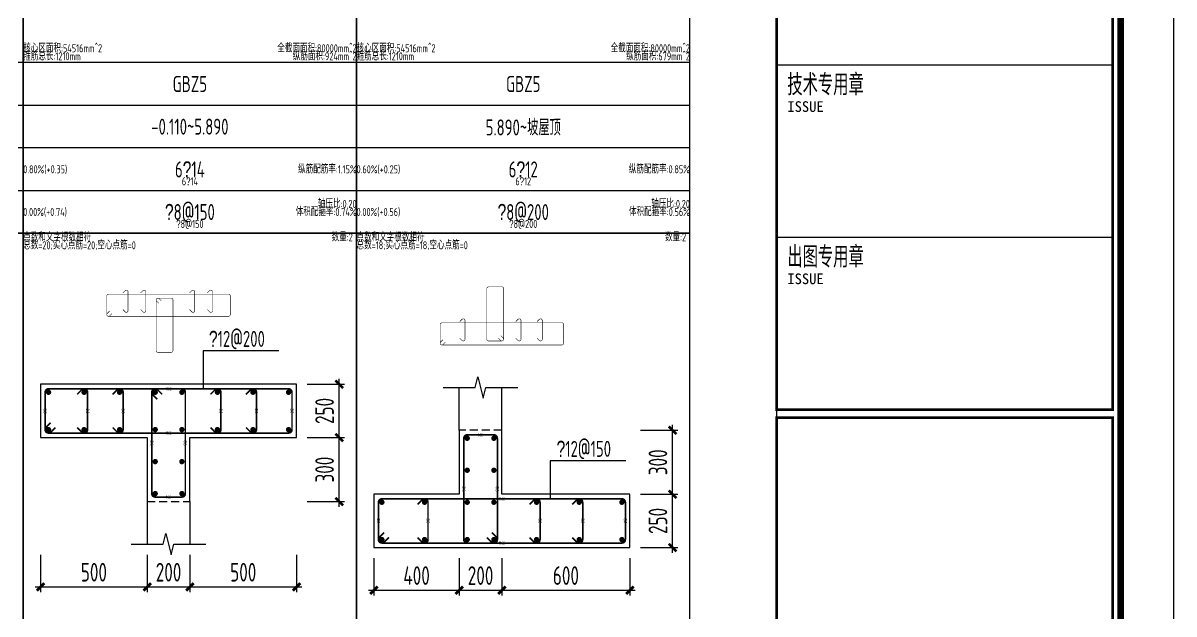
# Model space of a CAD drawing. Extents: x 154268 to 5133249, y -1832900 to 601179.
# Drawn here: x 590924 to 612504, y 559051 to 570135 of the extents above; entities that cross this region are included whole.
import ezdxf
from ezdxf.enums import TextEntityAlignment as Align

# ---------------------------------------------------------------- set-up
doc = ezdxf.new("R2010")
doc.units = 0
doc.header["$LTSCALE"] = 1000
doc.linetypes.add('DASHED', pattern=[0.75, 0.5, -0.25])
for name, color, linetype, plot in [('_TSZ_PLOT_MARK', 1, 'Continuous', False), ('墙柱归并数量', 8, 'Continuous', False), ('墙柱箍筋长度', 3, 'Continuous', False), ('墙柱配筋校核数据', 34, 'Continuous', False)]:
    doc.layers.add(name, color=color, linetype=linetype, plot=plot)
for name, color, linetype in [('A-ANNO-TITLE', 3, 'Continuous'), ('TAB', 7, 'Continuous'), ('TAB_TEXT', 7, 'Continuous'), ('THIN', 7, 'Continuous'), ('WALL_DE', 7, 'Continuous'), ('WCOL_DE', 7, 'Continuous'), ('WCOL_DE_DIM', 3, 'Continuous'), ('WCOL_DE_REIND', 1, 'Continuous'), ('WCOL_DE_REINL', 1, 'Continuous'), ('墙单独标注', 1, 'Continuous')]:
    doc.layers.add(name, color=color, linetype=linetype)
doc.styles.add('-宋体', font='', dxfattribs={"width": 0.8})
doc.styles.add('TSSD_Dimension', font='tssdeng.shx', dxfattribs={"width": 0.7, "bigfont": 'Hztxt.shx'})
doc.styles.add('TSSD_Label', font='tssdeng.shx', dxfattribs={"width": 0.7, "bigfont": 'hztxt.shx'})
doc.styles.get('-宋体').set_extended_font_data('SimSun')
doc.dimstyles.new('TSSD_25_100_WCOLU_DIM', dxfattribs={"dimtxt": 350, "dimasz": 100, "dimexe": 100, "dimexo": 200, "dimgap": 100, "dimtad": 1, "dimdec": 0, "dimlfac": 0.25, "dimzin": 0, "dimdsep": 46, "dimtxsty": 'TSSD_Dimension', "dimblk": 'ARCHTICK', "dimcen": 0, "dimdle": 100, "dimclrt": 7, "dimadec": 0, "dimazin": 0, "dimtfac": 1, "dimtdec": 0, "dimtix": 1, "dimtmove": 2, "dimatfit": 3, "dimfxl": 1, "dimtolj": 1, "dimtzin": 0, "dimarcsym": 0})

# ---------------------------------------------------------------- blocks, each defined once
blk = doc.blocks.new('_ArchTick')
at = {"color": 0, "linetype": 'ByBlock', "const_width": 0.5}
blk.add_lwpolyline([(-0.71, -0.71), (0.71, 0.71)], dxfattribs=at)
blk = doc.blocks.new('*D3263')
at = {"layer": 'Defpoints', "color": 0, "transparency": 16777216}
for p in [(602303, 561296), (603103, 561296), (602303, 560296)]:
    blk.add_point(p, dxfattribs=at)
at = {"layer": 'WCOL_DE_DIM', "color": 0, "lineweight": -2, "transparency": 16777216}
for p, q in [((602503, 561296), (603203, 561296)), ((603103, 560196), (603103, 561396)), ((602503, 560296), (603203, 560296))]:
    blk.add_line(p, q, dxfattribs=at)
at = {"layer": 'WCOL_DE_DIM', "color": 0, "lineweight": -2, "transparency": 16777216, "xscale": 100, "yscale": 100, "zscale": 100}
for p, rotation in [((603103, 561296), 90), ((603103, 560296), 270)]:
    blk.add_blockref('_ArchTick', p, dxfattribs=dict(at, rotation=rotation))
at = {"layer": 'WCOL_DE_DIM', "color": 7, "transparency": 16777216, "insert": (602828, 560796), "char_height": 350, "attachment_point": 5, "rotation": 90, "style": 'TSSD_Dimension'}
blk.add_mtext('\\A1;250', dxfattribs=at)
blk = doc.blocks.new('*D3264')
at = {"layer": 'Defpoints', "color": 0, "transparency": 16777216}
for p in [(602303, 562496), (603103, 562496), (602303, 561296)]:
    blk.add_point(p, dxfattribs=at)
at = {"layer": 'WCOL_DE_DIM', "color": 0, "lineweight": -2, "transparency": 16777216}
for p, q in [((603103, 561196), (603103, 562596)), ((602503, 562496), (603203, 562496)), ((602503, 561296), (603203, 561296))]:
    blk.add_line(p, q, dxfattribs=at)
at = {"layer": 'WCOL_DE_DIM', "color": 0, "lineweight": -2, "transparency": 16777216, "xscale": 100, "yscale": 100, "zscale": 100}
for p, rotation in [((603103, 562496), 90), ((603103, 561296), 270)]:
    blk.add_blockref('_ArchTick', p, dxfattribs=dict(at, rotation=rotation))
at = {"layer": 'WCOL_DE_DIM', "color": 7, "transparency": 16777216, "insert": (602828, 561896), "char_height": 350, "attachment_point": 5, "rotation": 90, "style": 'TSSD_Dimension'}
blk.add_mtext('\\A1;300', dxfattribs=at)
blk = doc.blocks.new('*D3265')
at = {"layer": 'Defpoints', "color": 0, "transparency": 16777216}
for p in [(597503, 560296), (599103, 560296), (599103, 559496)]:
    blk.add_point(p, dxfattribs=at)
at = {"layer": 'WCOL_DE_DIM', "color": 0, "lineweight": -2, "transparency": 16777216}
for p, q in [((597503, 560096), (597503, 559396)), ((599103, 560096), (599103, 559396)), ((597403, 559496), (599203, 559496))]:
    blk.add_line(p, q, dxfattribs=at)
at = {"layer": 'WCOL_DE_DIM', "color": 0, "lineweight": -2, "transparency": 16777216, "xscale": 100, "yscale": 100, "zscale": 100, "rotation": 180}
blk.add_blockref('_ArchTick', (597503, 559496), dxfattribs=at)
at = {"layer": 'WCOL_DE_DIM', "color": 0, "lineweight": -2, "transparency": 16777216, "xscale": 100, "yscale": 100, "zscale": 100}
blk.add_blockref('_ArchTick', (599103, 559496), dxfattribs=at)
at = {"layer": 'WCOL_DE_DIM', "color": 7, "transparency": 16777216, "insert": (598303, 559771), "char_height": 350, "attachment_point": 5, "style": 'TSSD_Dimension'}
blk.add_mtext('\\A1;400', dxfattribs=at)
blk = doc.blocks.new('*D3266')
at = {"layer": 'Defpoints', "color": 0, "transparency": 16777216}
for p in [(599103, 560296), (599903, 560296), (599903, 559496)]:
    blk.add_point(p, dxfattribs=at)
at = {"layer": 'WCOL_DE_DIM', "color": 0, "lineweight": -2, "transparency": 16777216}
for p, q in [((599103, 560096), (599103, 559396)), ((599903, 560096), (599903, 559396)), ((599003, 559496), (600003, 559496))]:
    blk.add_line(p, q, dxfattribs=at)
at = {"layer": 'WCOL_DE_DIM', "color": 0, "lineweight": -2, "transparency": 16777216, "xscale": 100, "yscale": 100, "zscale": 100, "rotation": 180}
blk.add_blockref('_ArchTick', (599103, 559496), dxfattribs=at)
at = {"layer": 'WCOL_DE_DIM', "color": 0, "lineweight": -2, "transparency": 16777216, "xscale": 100, "yscale": 100, "zscale": 100}
blk.add_blockref('_ArchTick', (599903, 559496), dxfattribs=at)
at = {"layer": 'WCOL_DE_DIM', "color": 7, "transparency": 16777216, "insert": (599503, 559771), "char_height": 350, "attachment_point": 5, "style": 'TSSD_Dimension'}
blk.add_mtext('\\A1;200', dxfattribs=at)
blk = doc.blocks.new('*D3267')
at = {"layer": 'Defpoints', "color": 0, "transparency": 16777216}
for p in [(599903, 560296), (602303, 560296), (602303, 559496)]:
    blk.add_point(p, dxfattribs=at)
at = {"layer": 'WCOL_DE_DIM', "color": 0, "lineweight": -2, "transparency": 16777216}
for p, q in [((599903, 560096), (599903, 559396)), ((602303, 560096), (602303, 559396)), ((599803, 559496), (602403, 559496))]:
    blk.add_line(p, q, dxfattribs=at)
at = {"layer": 'WCOL_DE_DIM', "color": 0, "lineweight": -2, "transparency": 16777216, "xscale": 100, "yscale": 100, "zscale": 100, "rotation": 180}
blk.add_blockref('_ArchTick', (599903, 559496), dxfattribs=at)
at = {"layer": 'WCOL_DE_DIM', "color": 0, "lineweight": -2, "transparency": 16777216, "xscale": 100, "yscale": 100, "zscale": 100}
blk.add_blockref('_ArchTick', (602303, 559496), dxfattribs=at)
at = {"layer": 'WCOL_DE_DIM', "color": 7, "transparency": 16777216, "insert": (601103, 559771), "char_height": 350, "attachment_point": 5, "style": 'TSSD_Dimension'}
blk.add_mtext('\\A1;600', dxfattribs=at)
blk = doc.blocks.new('*D3511')
at = {"layer": 'Defpoints', "color": 0, "transparency": 16777216}
for p in [(596053, 562359), (596853, 562359), (596053, 561159)]:
    blk.add_point(p, dxfattribs=at)
at = {"layer": 'WCOL_DE_DIM', "color": 0, "lineweight": -2, "transparency": 16777216}
for p, q in [((596853, 561059), (596853, 562459)), ((596253, 562359), (596953, 562359)), ((596253, 561159), (596953, 561159))]:
    blk.add_line(p, q, dxfattribs=at)
at = {"layer": 'WCOL_DE_DIM', "color": 0, "lineweight": -2, "transparency": 16777216, "xscale": 100, "yscale": 100, "zscale": 100}
for p, rotation in [((596853, 562359), 90), ((596853, 561159), 270)]:
    blk.add_blockref('_ArchTick', p, dxfattribs=dict(at, rotation=rotation))
at = {"layer": 'WCOL_DE_DIM', "color": 7, "transparency": 16777216, "insert": (596578, 561759), "char_height": 350, "attachment_point": 5, "rotation": 90, "style": 'TSSD_Dimension'}
blk.add_mtext('\\A1;300', dxfattribs=at)
blk = doc.blocks.new('*D3512')
at = {"layer": 'Defpoints', "color": 0, "transparency": 16777216}
for p in [(596053, 563359), (596853, 563359), (596053, 562359)]:
    blk.add_point(p, dxfattribs=at)
at = {"layer": 'WCOL_DE_DIM', "color": 0, "lineweight": -2, "transparency": 16777216}
for p, q in [((596853, 562259), (596853, 563459)), ((596253, 563359), (596953, 563359)), ((596253, 562359), (596953, 562359))]:
    blk.add_line(p, q, dxfattribs=at)
at = {"layer": 'WCOL_DE_DIM', "color": 0, "lineweight": -2, "transparency": 16777216, "xscale": 100, "yscale": 100, "zscale": 100}
for p, rotation in [((596853, 563359), 90), ((596853, 562359), 270)]:
    blk.add_blockref('_ArchTick', p, dxfattribs=dict(at, rotation=rotation))
at = {"layer": 'WCOL_DE_DIM', "color": 7, "transparency": 16777216, "insert": (596578, 562859), "char_height": 350, "attachment_point": 5, "rotation": 90, "style": 'TSSD_Dimension'}
blk.add_mtext('\\A1;250', dxfattribs=at)
blk = doc.blocks.new('*D3513')
at = {"layer": 'Defpoints', "color": 0, "transparency": 16777216}
for p in [(591253, 560359), (593253, 560359), (593253, 559559)]:
    blk.add_point(p, dxfattribs=at)
at = {"layer": 'WCOL_DE_DIM', "color": 0, "lineweight": -2, "transparency": 16777216}
for p, q in [((591253, 560159), (591253, 559459)), ((593253, 560159), (593253, 559459)), ((591153, 559559), (593353, 559559))]:
    blk.add_line(p, q, dxfattribs=at)
at = {"layer": 'WCOL_DE_DIM', "color": 0, "lineweight": -2, "transparency": 16777216, "xscale": 100, "yscale": 100, "zscale": 100, "rotation": 180}
blk.add_blockref('_ArchTick', (591253, 559559), dxfattribs=at)
at = {"layer": 'WCOL_DE_DIM', "color": 0, "lineweight": -2, "transparency": 16777216, "xscale": 100, "yscale": 100, "zscale": 100}
blk.add_blockref('_ArchTick', (593253, 559559), dxfattribs=at)
at = {"layer": 'WCOL_DE_DIM', "color": 7, "transparency": 16777216, "insert": (592253, 559834), "char_height": 350, "attachment_point": 5, "style": 'TSSD_Dimension'}
blk.add_mtext('\\A1;500', dxfattribs=at)
blk = doc.blocks.new('*D3514')
at = {"layer": 'Defpoints', "color": 0, "transparency": 16777216}
for p in [(593253, 560359), (594053, 560359), (594053, 559559)]:
    blk.add_point(p, dxfattribs=at)
at = {"layer": 'WCOL_DE_DIM', "color": 0, "lineweight": -2, "transparency": 16777216}
for p, q in [((593253, 560159), (593253, 559459)), ((594053, 560159), (594053, 559459)), ((593153, 559559), (594153, 559559))]:
    blk.add_line(p, q, dxfattribs=at)
at = {"layer": 'WCOL_DE_DIM', "color": 0, "lineweight": -2, "transparency": 16777216, "xscale": 100, "yscale": 100, "zscale": 100, "rotation": 180}
blk.add_blockref('_ArchTick', (593253, 559559), dxfattribs=at)
at = {"layer": 'WCOL_DE_DIM', "color": 0, "lineweight": -2, "transparency": 16777216, "xscale": 100, "yscale": 100, "zscale": 100}
blk.add_blockref('_ArchTick', (594053, 559559), dxfattribs=at)
at = {"layer": 'WCOL_DE_DIM', "color": 7, "transparency": 16777216, "insert": (593653, 559834), "char_height": 350, "attachment_point": 5, "style": 'TSSD_Dimension'}
blk.add_mtext('\\A1;200', dxfattribs=at)
blk = doc.blocks.new('*D3515')
at = {"layer": 'Defpoints', "color": 0, "transparency": 16777216}
for p in [(594053, 560359), (596053, 560359), (596053, 559559)]:
    blk.add_point(p, dxfattribs=at)
at = {"layer": 'WCOL_DE_DIM', "color": 0, "lineweight": -2, "transparency": 16777216}
for p, q in [((594053, 560159), (594053, 559459)), ((596053, 560159), (596053, 559459)), ((593953, 559559), (596153, 559559))]:
    blk.add_line(p, q, dxfattribs=at)
at = {"layer": 'WCOL_DE_DIM', "color": 0, "lineweight": -2, "transparency": 16777216, "xscale": 100, "yscale": 100, "zscale": 100, "rotation": 180}
blk.add_blockref('_ArchTick', (594053, 559559), dxfattribs=at)
at = {"layer": 'WCOL_DE_DIM', "color": 0, "lineweight": -2, "transparency": 16777216, "xscale": 100, "yscale": 100, "zscale": 100}
blk.add_blockref('_ArchTick', (596053, 559559), dxfattribs=at)
at = {"layer": 'WCOL_DE_DIM', "color": 7, "transparency": 16777216, "insert": (595053, 559834), "char_height": 350, "attachment_point": 5, "style": 'TSSD_Dimension'}
blk.add_mtext('\\A1;500', dxfattribs=at)

msp = doc.modelspace()

# ---------------------------------------------------------------- linework, layer by layer
at = {"layer": '_TSZ_PLOT_MARK'}
msp.add_lwpolyline([(528403.6, 541638.3), (612503.6, 541638.3), (612503.6, 601038.3), (528403.6, 601038.3)], close=True, dxfattribs=at)
at = {"layer": 'A-ANNO-TITLE'}
for p, q in [((611353.6, 569342.9), (605053.6, 569342.9)), ((611353.6, 566112.6), (605053.6, 566112.6))]:
    msp.add_line(p, q, dxfattribs=at)
msp.add_lwpolyline([(528403.6, 541638.3), (612503.6, 541638.3), (612503.6, 601038.3), (528403.6, 601038.3)], close=True, dxfattribs=at)
for points, const_width in [([(530903.6, 542638.3), (611503.6, 542638.3), (611503.6, 600038.3), (530903.6, 600038.3)], 120), ([(605053.6, 573342.9), (605053.6, 562882.4), (611353.6, 562882.4), (611353.6, 573342.9), (611353.6, 573342.9), (605053.6, 573342.9)], 50), ([(605053.6, 562732.4), (605053.6, 558632.4), (611353.6, 558632.4), (611353.6, 562732.4)], 50)]:
    msp.add_lwpolyline(points, close=True, dxfattribs=dict(at, const_width=const_width))
at = {"layer": 'Defpoints', "linetype": 'Continuous'}
msp.add_lwpolyline([(530903.6, 600038.3), (605053.6, 600038.3), (605053.6, 542788.3), (530903.6, 542788.3)], close=True, dxfattribs=at)
at = {"layer": 'TAB'}
for points in [[(584677.7, 566191.3), (590927.7, 566191.3), (590927.7, 577191.3), (584677.7, 577191.3), (584677.7, 566191.3), (584677.7, 566991.3), (590927.7, 566991.3), (590927.7, 567791.3), (584677.7, 567791.3), (584677.7, 568591.3), (590927.7, 568591.3), (590927.7, 569391.3), (584677.7, 569391.3)], [(590927.7, 566191.3), (597177.7, 566191.3), (597177.7, 577191.3), (590927.7, 577191.3), (590927.7, 566191.3), (590927.7, 566991.3), (597177.7, 566991.3), (597177.7, 567791.3), (590927.7, 567791.3), (590927.7, 568591.3), (597177.7, 568591.3), (597177.7, 569391.3), (590927.7, 569391.3)], [(597177.7, 566191.3), (603427.7, 566191.3), (603427.7, 577191.3), (597177.7, 577191.3), (597177.7, 566191.3), (597177.7, 566991.3), (603427.7, 566991.3), (603427.7, 567791.3), (597177.7, 567791.3), (597177.7, 568591.3), (603427.7, 568591.3), (603427.7, 569391.3), (597177.7, 569391.3)], [(584677.7, 555191.3), (590927.7, 555191.3), (590927.7, 566191.3), (584677.7, 566191.3), (584677.7, 555191.3), (584677.7, 555991.3), (590927.7, 555991.3), (590927.7, 556791.3), (584677.7, 556791.3), (584677.7, 557591.3), (590927.7, 557591.3), (590927.7, 558391.3), (584677.7, 558391.3)], [(590927.7, 555191.3), (597177.7, 555191.3), (597177.7, 566191.3), (590927.7, 566191.3), (590927.7, 555191.3), (590927.7, 555991.3), (597177.7, 555991.3), (597177.7, 556791.3), (590927.7, 556791.3), (590927.7, 557591.3), (597177.7, 557591.3), (597177.7, 558391.3), (590927.7, 558391.3)], [(597177.7, 555191.3), (603427.7, 555191.3), (603427.7, 566191.3), (597177.7, 566191.3), (597177.7, 555191.3), (597177.7, 555991.3), (603427.7, 555991.3), (603427.7, 556791.3), (597177.7, 556791.3), (597177.7, 557591.3), (603427.7, 557591.3), (603427.7, 558391.3), (597177.7, 558391.3)]]:
    msp.add_lwpolyline(points, dxfattribs=at)
at = {"layer": 'THIN'}
for points in [[(598802.7, 563296.3), (599402.7, 563296.3), (599452.7, 563496.3), (599552.7, 563096.3), (599602.7, 563296.3), (600202.7, 563296.3)], [(592952.7, 560358.8), (593552.7, 560358.8), (593602.7, 560558.8), (593702.7, 560158.8), (593752.7, 560358.8), (594352.7, 560358.8)]]:
    msp.add_lwpolyline(points, dxfattribs=at)
at = {"layer": 'WALL_DE'}
for p, q in [((596052.7, 563358.8), (591252.7, 563358.8)), ((591252.7, 563358.8), (591252.7, 562358.8)), ((596052.7, 562358.8), (596052.7, 563358.8)), ((599102.7, 562496.3), (599102.7, 563296.3)), ((599902.7, 562496.3), (599902.7, 563296.3)), ((599102.7, 562496.3), (599102.7, 561296.3)), ((599902.7, 561296.3), (599902.7, 562496.3)), ((591252.7, 562358.8), (593252.7, 562358.8)), ((593252.7, 562358.8), (593252.7, 561158.8)), ((594052.7, 561158.8), (594052.7, 562358.8)), ((594052.7, 562358.8), (596052.7, 562358.8)), ((599102.7, 561296.3), (597502.7, 561296.3)), ((597502.7, 561296.3), (597502.7, 560296.3)), ((602302.7, 561296.3), (599902.7, 561296.3)), ((602302.7, 560296.3), (602302.7, 561296.3)), ((593252.7, 561158.8), (593252.7, 560358.8)), ((594052.7, 561158.8), (594052.7, 560358.8)), ((597502.7, 560296.3), (602302.7, 560296.3))]:
    msp.add_line(p, q, dxfattribs=at)
at = {"layer": 'WCOL_DE', "linetype": 'DASHED', "ltscale": 0.3}
for points in [[(591252.7, 562358.8), (593252.7, 562358.8), (593252.7, 561158.8), (594052.7, 561158.8), (594052.7, 562358.8), (596052.7, 562358.8), (596052.7, 563358.8), (591252.7, 563358.8)], [(597502.7, 560296.3), (602302.7, 560296.3), (602302.7, 561296.3), (599902.7, 561296.3), (599902.7, 562496.3), (599102.7, 562496.3), (599102.7, 561296.3), (597502.7, 561296.3)]]:
    msp.add_lwpolyline(points, close=True, dxfattribs=at)
at = {"layer": 'WCOL_DE_REIND', "const_width": 50}
for points in [[(591402.7, 563183.8, 1), (591402.7, 563233.8, 1), (591402.7, 563183.8, 1)], [(592069.4, 563183.8, 1), (592069.4, 563233.8, 1), (592069.4, 563183.8, 1)], [(592736, 563183.8, 1), (592736, 563233.8, 1), (592736, 563183.8, 1)], [(593402.7, 563183.8, 1), (593402.7, 563233.8, 1), (593402.7, 563183.8, 1)], [(593902.7, 563183.8, 1), (593902.7, 563233.8, 1), (593902.7, 563183.8, 1)], [(594569.4, 563183.8, 1), (594569.4, 563233.8, 1), (594569.4, 563183.8, 1)], [(595236, 563183.8, 1), (595236, 563233.8, 1), (595236, 563183.8, 1)], [(595902.7, 563183.8, 1), (595902.7, 563233.8, 1), (595902.7, 563183.8, 1)], [(591402.7, 562483.8, 1), (591402.7, 562533.8, 1), (591402.7, 562483.8, 1)], [(592069.4, 562483.8, 1), (592069.4, 562533.8, 1), (592069.4, 562483.8, 1)], [(592736, 562483.8, 1), (592736, 562533.8, 1), (592736, 562483.8, 1)], [(593402.7, 562483.8, 1), (593402.7, 562533.8, 1), (593402.7, 562483.8, 1)], [(593902.7, 562483.8, 1), (593902.7, 562533.8, 1), (593902.7, 562483.8, 1)], [(594569.4, 562483.8, 1), (594569.4, 562533.8, 1), (594569.4, 562483.8, 1)], [(595236, 562483.8, 1), (595236, 562533.8, 1), (595236, 562483.8, 1)], [(595902.7, 562483.8, 1), (595902.7, 562533.8, 1), (595902.7, 562483.8, 1)], [(599252.7, 562321.3, 1), (599252.7, 562371.3, 1), (599252.7, 562321.3, 1)], [(599752.7, 562321.3, 1), (599752.7, 562371.3, 1), (599752.7, 562321.3, 1)], [(593402.7, 561883.8, 1), (593402.7, 561933.8, 1), (593402.7, 561883.8, 1)], [(593902.7, 561883.8, 1), (593902.7, 561933.8, 1), (593902.7, 561883.8, 1)], [(599252.7, 561721.3, 1), (599252.7, 561771.3, 1), (599252.7, 561721.3, 1)], [(599752.7, 561721.3, 1), (599752.7, 561771.3, 1), (599752.7, 561721.3, 1)], [(593402.7, 561283.8, 1), (593402.7, 561333.8, 1), (593402.7, 561283.8, 1)], [(593902.7, 561283.8, 1), (593902.7, 561333.8, 1), (593902.7, 561283.8, 1)], [(597652.7, 561121.3, 1), (597652.7, 561171.3, 1), (597652.7, 561121.3, 1)], [(598452.7, 561121.3, 1), (598452.7, 561171.3, 1), (598452.7, 561121.3, 1)], [(599252.7, 561121.3, 1), (599252.7, 561171.3, 1), (599252.7, 561121.3, 1)], [(599752.7, 561121.3, 1), (599752.7, 561171.3, 1), (599752.7, 561121.3, 1)], [(600552.7, 561121.3, 1), (600552.7, 561171.3, 1), (600552.7, 561121.3, 1)], [(601352.7, 561121.3, 1), (601352.7, 561171.3, 1), (601352.7, 561121.3, 1)], [(602152.7, 561121.3, 1), (602152.7, 561171.3, 1), (602152.7, 561121.3, 1)], [(597652.7, 560421.3, 1), (597652.7, 560471.3, 1), (597652.7, 560421.3, 1)], [(598452.7, 560421.3, 1), (598452.7, 560471.3, 1), (598452.7, 560421.3, 1)], [(599252.7, 560421.3, 1), (599252.7, 560471.3, 1), (599252.7, 560421.3, 1)], [(599752.7, 560421.3, 1), (599752.7, 560471.3, 1), (599752.7, 560421.3, 1)], [(600552.7, 560421.3, 1), (600552.7, 560471.3, 1), (600552.7, 560421.3, 1)], [(601352.7, 560421.3, 1), (601352.7, 560471.3, 1), (601352.7, 560421.3, 1)], [(602152.7, 560421.3, 1), (602152.7, 560471.3, 1), (602152.7, 560421.3, 1)]]:
    msp.add_lwpolyline(points, format="xyb", dxfattribs=at)
at = {"layer": 'WCOL_DE_REINL'}
for points, const_width in [([(599883.3, 564269.2), (599925.7, 564226.8, -0.6681786), (599902.7, 564171.3), (599652.7, 564171.3, -0.4142136), (599620.2, 564203.8), (599620.2, 565153.8, -0.4142136), (599652.7, 565186.3), (599902.7, 565186.3, -0.4142136), (599935.2, 565153.8), (599935.2, 564203.8, -0.6681786), (599879.7, 564180.8), (599837.3, 564223.3)], 10), ([(592593.1, 564685.8), (592550.7, 564643.3, -0.6681786), (592495.2, 564666.3), (592495.2, 565016.3, -0.4142136), (592527.7, 565048.8), (594777.7, 565048.8, -0.4142136), (594810.2, 565016.3), (594810.2, 564666.3, -0.4142136), (594777.7, 564633.8), (592527.7, 564633.8, -0.6681786), (592504.7, 564689.3), (592547.1, 564731.7)], 10), ([(592795.6, 564760.8), (592838.1, 564718.3, 0.6681786), (592893.5, 564741.3), (592893.5, 565091.3, 0.6681786), (592838.1, 565114.3), (592795.6, 565071.9)], 10), ([(593129, 564760.8), (593171.4, 564718.3, 0.6681786), (593226.9, 564741.3), (593226.9, 565091.3, 0.6681786), (593171.4, 565114.3), (593129, 565071.9)], 10), ([(593472.1, 564875.9), (593429.7, 564918.3, -0.6681786), (593452.7, 564973.8), (593702.7, 564973.8, -0.4142136), (593735.2, 564941.3), (593735.2, 563991.3, -0.4142136), (593702.7, 563958.8), (593452.7, 563958.8, -0.4142136), (593420.2, 563991.3), (593420.2, 564941.3, -0.6681786), (593475.7, 564964.3), (593518.1, 564921.9)], 10), ([(594045.6, 564760.8), (594088.1, 564718.3, 0.6681786), (594143.5, 564741.3), (594143.5, 565091.3, 0.6681786), (594088.1, 565114.3), (594045.6, 565071.9)], 10), ([(594379, 564760.8), (594421.4, 564718.3, 0.6681786), (594476.9, 564741.3), (594476.9, 565091.3, 0.6681786), (594421.4, 565114.3), (594379, 565071.9)], 10), ([(599112.3, 564223.3), (599154.7, 564180.8, 0.6681786), (599210.2, 564203.8), (599210.2, 564553.8, 0.6681786), (599154.7, 564576.8), (599112.3, 564534.4)], 10), ([(600162.3, 564223.3), (600204.7, 564180.8, 0.6681786), (600260.2, 564203.8), (600260.2, 564553.8, 0.6681786), (600204.7, 564576.8), (600162.3, 564534.4)], 10), ([(600562.3, 564223.3), (600604.7, 564180.8, 0.6681786), (600660.2, 564203.8), (600660.2, 564553.8, 0.6681786), (600604.7, 564576.8), (600562.3, 564534.4)], 10), ([(598843.1, 564148.3), (598800.7, 564105.8, -0.6681786), (598745.2, 564128.8), (598745.2, 564478.8, -0.4142136), (598777.7, 564511.3), (601027.7, 564511.3, -0.4142136), (601060.2, 564478.8), (601060.2, 564128.8, -0.4142136), (601027.7, 564096.3), (598777.7, 564096.3, -0.6681786), (598754.7, 564151.8), (598797.1, 564194.2)], 10), ([(591533.5, 562547.7), (591448.7, 562462.9, -0.6681786), (591337.7, 562508.8), (591337.7, 563208.8, -0.4142136), (591402.7, 563273.8), (595902.7, 563273.8, -0.4142136), (595967.7, 563208.8), (595967.7, 562508.8, -0.4142136), (595902.7, 562443.8), (591402.7, 562443.8, -0.6681786), (591356.7, 562554.8), (591441.6, 562639.6)], 30), ([(593441.6, 563078), (593356.7, 563162.9, -0.6681786), (593402.7, 563273.8), (593902.7, 563273.8, -0.4142136), (593967.7, 563208.8), (593967.7, 561308.8, -0.4142136), (593902.7, 561243.8), (593402.7, 561243.8, -0.4142136), (593337.7, 561308.8), (593337.7, 563208.8, -0.6681786), (593448.7, 563254.8), (593533.5, 563169.9)], 30), ([(599713.8, 560577.1), (599798.7, 560492.3, -0.6681786), (599752.7, 560381.3), (599252.7, 560381.3, -0.4142136), (599187.7, 560446.3), (599187.7, 562346.3, -0.4142136), (599252.7, 562411.3), (599752.7, 562411.3, -0.4142136), (599817.7, 562346.3), (599817.7, 560446.3, -0.6681786), (599706.7, 560400.4), (599621.9, 560485.2)], 30), ([(597783.5, 560485.2), (597698.7, 560400.4, -0.6681786), (597587.7, 560446.3), (597587.7, 561146.3, -0.4142136), (597652.7, 561211.3), (602152.7, 561211.3, -0.4142136), (602217.7, 561146.3), (602217.7, 560446.3, -0.4142136), (602152.7, 560381.3), (597652.7, 560381.3, -0.6681786), (597606.7, 560492.3), (597691.6, 560577.1)], 30)]:
    msp.add_lwpolyline(points, format="xyb", dxfattribs=dict(at, const_width=const_width))
at = {"layer": 'WCOL_DE_REINL', "color": 6, "const_width": 30}
for points in [[(591938.6, 562547.7), (592023.4, 562462.9, 0.6681786), (592134.4, 562508.8), (592134.4, 563208.8, 0.6681786), (592023.4, 563254.8), (591938.6, 563169.9)], [(592605.2, 562547.7), (592690.1, 562462.9, 0.6681786), (592801, 562508.8), (592801, 563208.8, 0.6681786), (592690.1, 563254.8), (592605.2, 563169.9)], [(594438.6, 562547.7), (594523.4, 562462.9, 0.6681786), (594634.4, 562508.8), (594634.4, 563208.8, 0.6681786), (594523.4, 563254.8), (594438.6, 563169.9)], [(595105.2, 562547.7), (595190.1, 562462.9, 0.6681786), (595301, 562508.8), (595301, 563208.8, 0.6681786), (595190.1, 563254.8), (595105.2, 563169.9)], [(598321.9, 560485.2), (598406.7, 560400.4, 0.6681786), (598517.7, 560446.3), (598517.7, 561146.3, 0.6681786), (598406.7, 561192.3), (598321.9, 561107.4)], [(600421.9, 560485.2), (600506.7, 560400.4, 0.6681786), (600617.7, 560446.3), (600617.7, 561146.3, 0.6681786), (600506.7, 561192.3), (600421.9, 561107.4)], [(601221.9, 560485.2), (601306.7, 560400.4, 0.6681786), (601417.7, 560446.3), (601417.7, 561146.3, 0.6681786), (601306.7, 561192.3), (601221.9, 561107.4)]]:
    msp.add_lwpolyline(points, format="xyb", dxfattribs=at)
at = {"layer": '墙单独标注'}
for p, q in [((594304.1, 563987.3), (594304.1, 563273.8)), ((600807.9, 561924.8), (600807.9, 561211.3))]:
    msp.add_line(p, q, dxfattribs=at)
for points in [[(595722.2, 563987.3), (594304.1, 563987.3)], [(602225.9, 561924.8), (600807.9, 561924.8)]]:
    msp.add_lwpolyline(points, dxfattribs=at)

# ---------------------------------------------------------------- texts
at = {"layer": 'A-ANNO-TITLE', "style": '-宋体', "width": 0.6}
for s, p in [('技术专用章', (605254.8, 568817.4)), ('出图专用章', (605254.8, 565587.1))]:
    msp.add_text(s, height=350, dxfattribs=at).set_placement(p)
at = {"layer": 'A-ANNO-TITLE', "style": '-宋体'}
for p in [(605254.8, 568467.4), (605254.8, 565237.1)]:
    msp.add_text('ISSUE', height=200, dxfattribs=at).set_placement(p)
at = {"layer": 'TAB_TEXT', "style": 'TSSD_Label', "width": 0.7}
for s, p in [('GBZ5', (594052.7, 568991.3)), ('GBZ5', (600302.7, 568991.3)), ('-0.110~5.890', (594052.7, 568191.3)), ('5.890~坡屋顶', (600302.7, 568191.3)), ('6\ue53214', (594052.7, 567391.3)), ('6\ue53212', (600302.7, 567391.3)), ('\ue5328@150', (594052.7, 566591.3)), ('\ue5328@200', (600302.7, 566591.3))]:
    msp.add_text(s, height=300, dxfattribs=at).set_placement(p, align=Align.MIDDLE)
at = {"layer": '墙单独标注', "style": 'TSSD_Label', "width": 0.7}
for s, p in [('\ue53212@200', (594934.1, 564212.2)), ('\ue53212@150', (601437.9, 562149.7))]:
    msp.add_text(s, height=300, dxfattribs=at).set_placement(p, align=Align.MIDDLE)
at = {"layer": '墙柱归并数量', "style": 'TSSD_Label', "width": 0.7}
for p in [(597177.7, 566191.3), (603427.7, 566191.3)]:
    msp.add_text('数量:2 ', height=150, dxfattribs=at).set_placement(p, align=Align.TOP_RIGHT)
at = {"layer": '墙柱箍筋长度', "style": 'TSSD_Label', "width": 0.7}
for s, p in [('1162', (593652.7, 563273.8)), ('1162', (593652.7, 562443.8)), ('162', (599502.7, 562411.3)), ('162', (593652.7, 561243.8)), ('1162', (599902.7, 561211.3)), ('1162', (599902.7, 560381.3))]:
    msp.add_text(s, height=60, dxfattribs=at).set_placement(p, align=Align.MIDDLE_CENTER)
for s, p in [('212', (591337.7, 562858.8)), ('212', (592134.4, 562858.8)), ('212', (592801, 562858.8)), ('212', (594634.4, 562858.8)), ('212', (595301, 562858.8)), ('212', (595967.7, 562858.8)), ('512', (593337.7, 562258.8)), ('512', (593967.7, 562258.8)), ('512', (599187.7, 561396.3)), ('512', (599817.7, 561396.3)), ('212', (597587.7, 560796.3)), ('212', (598517.7, 560796.3)), ('212', (600617.7, 560796.3)), ('212', (601417.7, 560796.3)), ('212', (602217.7, 560796.3))]:
    msp.add_text(s, height=60, rotation=90, dxfattribs=at).set_placement(p, align=Align.MIDDLE_CENTER)
at = {"layer": '墙柱配筋校核数据', "style": 'TSSD_Label', "width": 0.7}
for s, p in [('核心区面积:54516mm^ 2', (590927.7, 569541.3)), ('核心区面积:54516mm^ 2', (597177.7, 569541.3)), ('箍筋总长:1210mm', (590927.7, 569391.3)), ('箍筋总长:1210mm', (597177.7, 569391.3))]:
    msp.add_text(s, height=150, dxfattribs=at).set_placement(p, align=Align.BOTTOM_LEFT)
for s, p in [('全截面面积:80000mm^ 2', (597177.7, 569541.3)), ('全截面面积:80000mm^ 2', (603427.7, 569541.3)), ('纵筋面积:924mm^ 2', (597177.7, 569391.3)), ('纵筋面积:679mm^ 2', (603427.7, 569391.3))]:
    msp.add_text(s, height=150, dxfattribs=at).set_placement(p, align=Align.BOTTOM_RIGHT)
for s, p in [('0.80%(+0.35)', (590927.7, 567391.3)), ('0.60%(+0.25)', (597177.7, 567391.3)), ('0.00%(+0.74)', (590927.7, 566591.3)), ('0.00%(+0.56)', (597177.7, 566591.3))]:
    msp.add_text(s, height=150, dxfattribs=at).set_placement(p, align=Align.MIDDLE_LEFT)
for s, p in [('纵筋配筋率:1.15%', (597177.7, 567391.3)), ('纵筋配筋率:0.85%', (603427.7, 567391.3)), ('体积配箍率:0.74%', (597177.7, 566591.3)), ('轴压比:0.20', (597177.7, 566741.3)), ('体积配箍率:0.56%', (603427.7, 566591.3)), ('轴压比:0.20', (603427.7, 566741.3))]:
    msp.add_text(s, height=150, dxfattribs=at).set_placement(p, align=Align.MIDDLE_RIGHT)
for s, p in [('6\ue53214', (594052.7, 567166.3)), ('6\ue53212', (600302.7, 567166.3)), ('\ue5328@150', (594052.7, 566366.3)), ('\ue5328@200', (600302.7, 566366.3))]:
    msp.add_text(s, height=150, dxfattribs=at).set_placement(p, align=Align.MIDDLE_CENTER)
for s, p in [('点数和文字根数相符', (590927.7, 566191.3)), ('总数=20;实心点筋=20;空心点筋=0', (590927.7, 566041.3)), ('点数和文字根数相符', (597177.7, 566191.3)), ('总数=18;实心点筋=18;空心点筋=0', (597177.7, 566041.3))]:
    msp.add_text(s, height=150, dxfattribs=at).set_placement(p, align=Align.TOP_LEFT)

# ---------------------------------------------------------------- dimensions: what is measured, and where the dimension line sits
at = {"layer": 'WCOL_DE_DIM'}
for base, p1, p2, picture, middle in [((596852.7, 563358.8), (596052.7, 562358.8), (596052.7, 563358.8), '*D3512', (596577.7, 562858.8)), ((603102.7, 562496.3), (602302.7, 561296.3), (602302.7, 562496.3), '*D3264', (602827.7, 561896.3)), ((596852.7, 562358.8), (596052.7, 561158.8), (596052.7, 562358.8), '*D3511', (596577.7, 561758.8)), ((603102.7, 561296.3), (602302.7, 560296.3), (602302.7, 561296.3), '*D3263', (602827.7, 560796.3))]:
    dim = msp.add_linear_dim(base=base, p1=p1, p2=p2, angle=90, dimstyle='TSSD_25_100_WCOLU_DIM', dxfattribs=at)
    dim.commit()
    dim.dimension.update_dxf_attribs({"geometry": picture, "text_midpoint": middle})
for base, p1, p2, picture, middle in [((593252.7, 559558.8), (591252.7, 560358.8), (593252.7, 560358.8), '*D3513', (592252.7, 559833.8)), ((594052.7, 559558.8), (593252.7, 560358.8), (594052.7, 560358.8), '*D3514', (593652.7, 559833.8)), ((596052.7, 559558.8), (594052.7, 560358.8), (596052.7, 560358.8), '*D3515', (595052.7, 559833.8)), ((599102.7, 559496.3), (597502.7, 560296.3), (599102.7, 560296.3), '*D3265', (598302.7, 559771.3)), ((599902.7, 559496.3), (599102.7, 560296.3), (599902.7, 560296.3), '*D3266', (599502.7, 559771.3)), ((602302.7, 559496.3), (599902.7, 560296.3), (602302.7, 560296.3), '*D3267', (601102.7, 559771.3))]:
    dim = msp.add_linear_dim(base=base, p1=p1, p2=p2, dimstyle='TSSD_25_100_WCOLU_DIM', dxfattribs=at)
    dim.commit()
    dim.dimension.update_dxf_attribs({"geometry": picture, "text_midpoint": middle})

doc.saveas('drawing.dxf')
